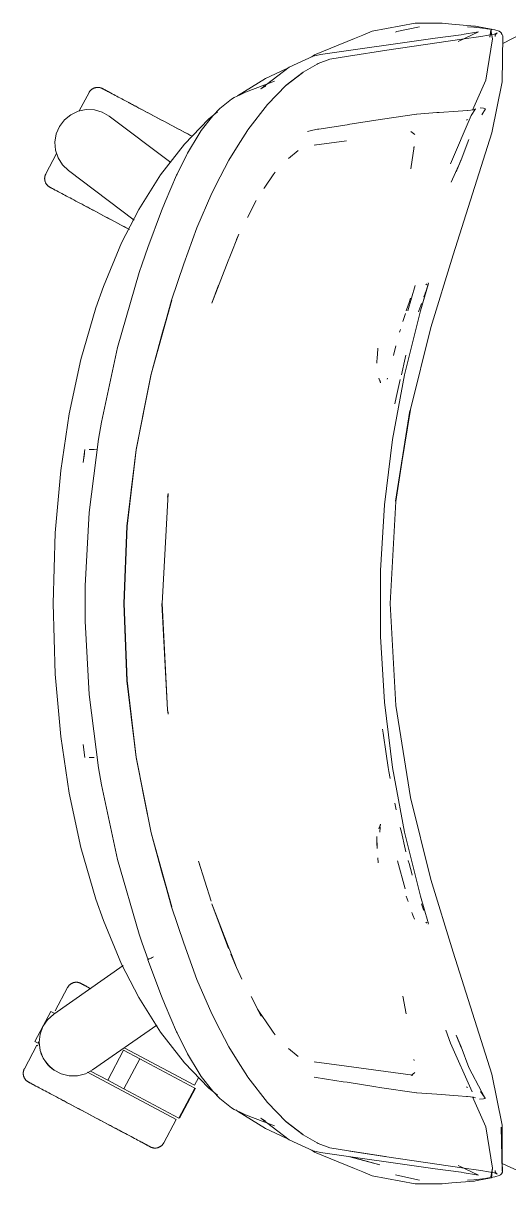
# Model space of a CAD drawing. Header units: millimetres. Extents: x 155927 to 326028, y -36033 to 97293.
# Drawn here: x 191393.4 to 191593.3, y 10893.4 to 11371.3 of the extents above; entities that cross this region are included whole.
import ezdxf

# ---------------------------------------------------------------- set-up
doc = ezdxf.new("R2010")
doc.units = ezdxf.units.MM
doc.header["$MEASUREMENT"] = 0
doc.layers.add('G-IMPT', color=8, linetype='CONTINUOUS', lineweight=9)
doc.layers.add('I-FURN', color=8, linetype='CONTINUOUS', lineweight=9)

msp = doc.modelspace()

# ---------------------------------------------------------------- linework, layer by layer
at = {"layer": 'G-IMPT'}
for p, q in [((191554.71, 11371.22), (191537.02, 11367.98)), ((191556.58, 11369.81), (191547.27, 11367.77)), ((191554.71, 11371.22), (191561.68, 11371.25)), ((191561.68, 11371.25), (191565.85, 11371.25)), ((191569.81, 11370.91), (191565.85, 11371.25)), ((191579.13, 11370.1), (191569.81, 11370.91)), ((191578.96, 11369.59), (191576.37, 11369.8)), ((191583.65, 11369.07), (191578.96, 11369.59)), ((191579.13, 11370.1), (191579.6, 11370.06)), ((191579.6, 11370.06), (191583.85, 11369.25)), ((191584.26, 11368.99), (191583.65, 11369.07)), ((191583.85, 11369.25), (191586.17, 11368.81)), ((191584.26, 11368.99), (191587.54, 11368.46)), ((191585.45, 11365.53), (191586.17, 11368.81)), ((191513.34, 11358.2), (191529.79, 11365)), ((191562.99, 11365.04), (191515.78, 11358.36)), ((191529.79, 11365), (191533.16, 11366.39)), ((191537.02, 11367.98), (191533.16, 11366.39)), ((191573.96, 11364.65), (191543.08, 11360.09)), ((191547.27, 11367.77), (191546.7, 11367.62)), ((191562.99, 11365.04), (191573.66, 11366.48)), ((191580.84, 11367.67), (191572.44, 11363.68)), ((191574.95, 11366.69), (191573.66, 11366.48)), ((191581.81, 11365.76), (191573.96, 11364.65)), ((191574.95, 11366.69), (191579.98, 11367.53)), ((191580.84, 11367.67), (191579.98, 11367.53)), ((191588.08, 11366.87), (191581.81, 11365.76)), ((191583.91, 11347.77), (191586.62, 11364.82)), ((191585.45, 11365.53), (191585.94, 11368.4)), ((191585.94, 11368.4), (191586.62, 11364.82)), ((191587.46, 11366.7), (191588.55, 11367.26)), ((191587.46, 11366.7), (191588.08, 11366.87)), ((191589.41, 11367.91), (191587.54, 11368.46)), ((191587.65, 11365.83), (191587.73, 11366.32)), ((191588.05, 11366.86), (191587.73, 11366.32)), ((191588.05, 11366.86), (191588.55, 11367.26)), ((191589.41, 11367.91), (191589.94, 11367.59)), ((191589.94, 11367.59), (191590.32, 11367.09)), ((191590.92, 11366.05), (191590.32, 11367.09)), ((191590.45, 11366.47), (191590.32, 11367.09)), ((191590.32, 11367.09), (191590.34, 11367.02)), ((191590.45, 11366.47), (191590.34, 11367.02)), ((191590.54, 11347.07), (191590.92, 11366.05)), ((191590.86, 11362.87), (191598.76, 11367.01)), ((191543.08, 11360.09), (191527.32, 11357.7)), ((191509.42, 11356.15), (191502.9, 11353.11)), ((191508.6, 11351.15), (191514.43, 11354.43)), ((191509.42, 11356.15), (191512.78, 11357.72)), ((191512.17, 11357.43), (191513.34, 11358.2)), ((191515.78, 11358.36), (191512.78, 11357.72)), ((191514.43, 11354.43), (191514.85, 11354.65)), ((191519.65, 11356.4), (191514.85, 11354.65)), ((191519.65, 11356.4), (191527.32, 11357.7)), ((191491.19, 11344.17), (191502.9, 11353.11)), ((191501.71, 11352.44), (191493.08, 11348.46)), ((191501.42, 11345.42), (191508.37, 11350.82)), ((191508.6, 11351.15), (191501.63, 11345.73)), ((191508.37, 11350.82), (191505, 11348.23)), ((191493.08, 11348.46), (191481.63, 11341.34)), ((191496.85, 11347.4), (191484.94, 11342.89)), ((191491.19, 11344.17), (191493.23, 11345.33)), ((191493.9, 11337.83), (191501.63, 11345.73)), ((191501.42, 11345.42), (191505, 11348.23)), ((191583.91, 11347.77), (191578.3, 11335.42)), ((191590.54, 11347.07), (191586.34, 11326.11)), ((191479.14, 11340.03), (191474.28, 11336.17)), ((191479.14, 11340.03), (191480.28, 11340.65)), ((191480.28, 11340.65), (191482.71, 11341.82)), ((191482.71, 11341.82), (191484.94, 11342.89)), ((191474.28, 11336.17), (191471.38, 11333.15)), ((191493.9, 11337.83), (191485.88, 11327.39)), ((191572.49, 11335.05), (191576.37, 11335.34)), ((191576.45, 11335.35), (191576.37, 11335.34)), ((191576.45, 11335.35), (191578.83, 11335.65)), ((191579.56, 11335.94), (191577.8, 11333.27)), ((191578.84, 11335.65), (191578.83, 11335.65)), ((191578.84, 11335.65), (191579.56, 11335.94)), ((191581.48, 11336.41), (191582.83, 11336.24)), ((191582.18, 11333.48), (191583.71, 11335.96)), ((191583.77, 11335.94), (191582.18, 11333.48)), ((191583.71, 11335.96), (191582.22, 11333.49)), ((191582.83, 11336.24), (191583.71, 11335.96)), ((191583.77, 11335.94), (191583.71, 11335.96)), ((191469.71, 11331.73), (191459.75, 11321.43)), ((191471.38, 11333.15), (191466.67, 11327.01)), ((191469.71, 11331.73), (191473.39, 11334.73)), ((191541.25, 11331.76), (191527.9, 11329.64)), ((191541.25, 11331.76), (191555.32, 11333.79)), ((191555.4, 11333.8), (191555.32, 11333.79)), ((191555.4, 11333.8), (191563.65, 11334.42)), ((191563.65, 11334.42), (191564.63, 11334.49)), ((191564.63, 11334.49), (191572.49, 11335.05)), ((191577.8, 11333.27), (191569.37, 11313.29)), ((191576.35, 11331.55), (191575.91, 11331.28)), ((191461.07, 11317.73), (191465.8, 11325.72)), ((191466.67, 11327.01), (191465.8, 11325.72)), ((191481.82, 11321.04), (191485.71, 11327.13)), ((191485.71, 11327.13), (191485.88, 11327.39)), ((191510.44, 11326.71), (191512.6, 11327.17)), ((191512.6, 11327.17), (191514.59, 11327.59)), ((191515.05, 11327.66), (191514.59, 11327.59)), ((191526.78, 11329.47), (191515.05, 11327.66)), ((191526.78, 11329.47), (191527.39, 11329.56)), ((191527.9, 11329.64), (191527.39, 11329.56)), ((191554.67, 11325.41), (191553.03, 11326.69)), ((191570.35, 11275.87), (191586.34, 11326.11)), ((191449.95, 11308.83), (191459.75, 11321.43)), ((191481.82, 11321.04), (191478.06, 11314.81)), ((191526.48, 11322.79), (191513.12, 11321.01)), ((191513.12, 11321.01), (191513.59, 11321.15)), ((191573.66, 11314.93), (191576.92, 11323.4)), ((191460.77, 11317.13), (191456.76, 11309.12)), ((191460.77, 11317.13), (191461.07, 11317.73)), ((191502.62, 11315.51), (191506.53, 11318.84)), ((191554.31, 11320.46), (191552.91, 11311.3)), ((191554.31, 11320.46), (191554.27, 11320.11)), ((191474.49, 11308.02), (191478.06, 11314.81)), ((191572.64, 11312.55), (191569.6, 11305.84)), ((191573.67, 11315.13), (191571.64, 11310.02)), ((191571.65, 11310.03), (191573.67, 11315.13)), ((191573.66, 11314.93), (191571.65, 11310.03)), ((191440.97, 11294.53), (191449.95, 11308.83)), ((191456.54, 11308.67), (191451.77, 11297.72)), ((191456.54, 11308.67), (191456.76, 11309.12)), ((191474.49, 11308.02), (191471.1, 11301.29)), ((191496.35, 11308.87), (191492.86, 11303.74)), ((191496.35, 11308.87), (191497.1, 11309.98)), ((191492.86, 11303.74), (191492.46, 11303.16)), ((191451.77, 11297.72), (191450.29, 11294.04)), ((191464.92, 11287.06), (191471.1, 11301.29)), ((191489.33, 11298.27), (191485.78, 11291.3)), ((191433.88, 11280.76), (191440.97, 11294.53)), ((191444.69, 11278.96), (191450.29, 11294.04)), ((191459.46, 11272.19), (191464.92, 11287.06)), ((191478.43, 11275.1), (191482.15, 11284.43)), ((191482.15, 11284.43), (191481.15, 11282.19)), ((191426.37, 11262.78), (191433.88, 11280.76)), ((191444.69, 11278.96), (191442.35, 11272.14)), ((191471.05, 11255.93), (191477.77, 11273.38)), ((191477.77, 11273.38), (191478.43, 11275.1)), ((191561.17, 11245.9), (191570.35, 11275.87)), ((191441.16, 11268.54), (191432.21, 11237.71)), ((191441.16, 11268.54), (191442.35, 11272.14)), ((191459.46, 11272.19), (191454.46, 11257.27)), ((191556.94, 11252.85), (191560.21, 11264.07)), ((191556.94, 11252.85), (191560.06, 11263.67)), ((191559.12, 11263.53), (191559.73, 11263.92)), ((191559.12, 11263.53), (191559.33, 11263.68)), ((191560, 11263.38), (191560.06, 11263.67)), ((191560.21, 11264.07), (191560.08, 11264.31)), ((191426.37, 11262.78), (191423.29, 11254.05)), ((191471.05, 11255.93), (191473.78, 11263.36)), ((191551.75, 11252.84), (191554.78, 11263.27)), ((191556.94, 11252.85), (191560, 11263.38)), ((191558.32, 11258.63), (191558.67, 11259.6)), ((191558.67, 11259.6), (191559.07, 11260.67)), ((191423.29, 11254.05), (191417.12, 11232.81)), ((191446.07, 11226.77), (191454.46, 11257.27)), ((191446.07, 11226.77), (191454.5, 11257.18)), ((191450.73, 11244.02), (191454.5, 11257.18)), ((191551.86, 11255.14), (191551.09, 11252.84)), ((191551.86, 11255.14), (191552.11, 11255.86)), ((191552.87, 11258.03), (191552.11, 11255.86)), ((191556.31, 11252.85), (191557.05, 11255.07)), ((191557.34, 11255.87), (191557.05, 11255.07)), ((191550.46, 11250.93), (191549.67, 11248.43)), ((191550.4, 11226.53), (191556.94, 11252.85)), ((191550.71, 11251.71), (191550.46, 11250.93)), ((191556.31, 11252.85), (191556.16, 11252.39)), ((191548.68, 11245.14), (191548.35, 11244.02)), ((191561.17, 11245.9), (191552.86, 11212.21)), ((191450.73, 11244.02), (191446.07, 11226.77)), ((191425.55, 11206.92), (191432.21, 11237.71)), ((191539.08, 11233.29), (191539.35, 11237)), ((191539.35, 11237), (191539.39, 11237.48)), ((191546.77, 11238.35), (191545.78, 11234.49)), ((191546.77, 11238.35), (191546.38, 11236.82)), ((191417.12, 11232.81), (191412.3, 11210.44)), ((191538.97, 11231.22), (191538.98, 11231.92)), ((191539.08, 11233.29), (191538.98, 11231.92)), ((191549.08, 11226.52), (191550.63, 11233.27)), ((191550.63, 11233.27), (191550.97, 11234.55)), ((191439.9, 11195.64), (191446.11, 11226.89)), ((191446.11, 11226.89), (191439.9, 11195.72)), ((191446.07, 11226.77), (191443, 11211.75)), ((191550.4, 11226.53), (191545.46, 11199.86)), ((191540.51, 11223.13), (191539.82, 11225.07)), ((191540.51, 11223.13), (191540.29, 11224.17)), ((191543.18, 11224.73), (191543.31, 11225.14)), ((191546.92, 11217.12), (191548.62, 11224.54)), ((191546.44, 11214.49), (191546.92, 11217.12)), ((191439.9, 11195.64), (191443, 11211.75)), ((191552.86, 11212.21), (191546.6, 11174.47)), ((191546.6, 11174.47), (191552.6, 11211.84)), ((191546.86, 11174.3), (191552.6, 11211.84)), ((191408.81, 11187.03), (191412.3, 11210.44)), ((191424.36, 11200), (191425.55, 11206.92)), ((191420.55, 11169.83), (191424.36, 11200)), ((191545.46, 11199.86), (191542.17, 11172.94)), ((191418.71, 11195.73), (191418.06, 11190.31)), ((191418.63, 11194.08), (191418.06, 11190.31)), ((191420.48, 11195.76), (191422.57, 11195.68)), ((191420.48, 11195.76), (191420.59, 11195.76)), ((191423.81, 11195.64), (191422.57, 11195.68)), ((191436.07, 11164.13), (191439.9, 11195.72)), ((191436.11, 11164.09), (191439.9, 11195.64)), ((191437.95, 11180.17), (191439.9, 11195.64)), ((191406.55, 11161.45), (191408.81, 11187.03)), ((191437.95, 11180.17), (191436.11, 11164.09)), ((191450.57, 11132.31), (191453.07, 11177.65)), ((191453.07, 11177.65), (191452.84, 11176.04)), ((191453.12, 11177.59), (191453.07, 11177.34)), ((191452.84, 11176.04), (191453.07, 11177.34)), ((191540.51, 11145.87), (191542.17, 11172.94)), ((191546.86, 11174.3), (191544.5, 11132.31)), ((191418.94, 11139.62), (191420.55, 11169.83)), ((191434.74, 11132.31), (191436.07, 11164.13)), ((191436.11, 11164.09), (191434.97, 11132.31)), ((191436.11, 11164.09), (191435.44, 11149.2)), ((191405.7, 11132.31), (191406.55, 11161.45)), ((191435.44, 11149.2), (191434.97, 11132.31)), ((191540.51, 11118.75), (191540.51, 11145.87)), ((191418.94, 11139.62), (191418.84, 11132.31)), ((191406.55, 11103.17), (191405.7, 11132.31)), ((191418.94, 11125), (191418.84, 11132.31)), ((191436.07, 11100.5), (191434.74, 11132.31)), ((191435.44, 11115.43), (191434.97, 11132.31)), ((191436.11, 11100.54), (191434.97, 11132.31)), ((191450.51, 11132.31), (191452.84, 11088.59)), ((191450.57, 11132.31), (191452.84, 11088.59)), ((191546.86, 11090.33), (191544.5, 11132.31)), ((191418.94, 11125), (191420.55, 11094.8)), ((191435.44, 11115.43), (191436.11, 11100.54)), ((191540.51, 11118.75), (191542.17, 11091.68)), ((191408.81, 11077.6), (191406.55, 11103.17)), ((191436.07, 11100.5), (191439.9, 11068.9)), ((191436.11, 11100.54), (191439.9, 11068.98)), ((191436.11, 11100.54), (191437.95, 11084.46)), ((191420.55, 11094.8), (191424.36, 11064.63)), ((191545.46, 11064.76), (191542.17, 11091.68)), ((191452.84, 11088.59), (191453.1, 11086.81)), ((191452.84, 11088.59), (191453.07, 11087.28)), ((191453.12, 11087.03), (191453.07, 11087.28)), ((191552.86, 11052.41), (191546.86, 11090.33)), ((191439.9, 11068.98), (191437.95, 11084.46)), ((191412.3, 11054.18), (191408.81, 11077.6)), ((191541.55, 11078.91), (191541.36, 11080.57)), ((191542.84, 11070.39), (191541.55, 11078.91)), ((191418.71, 11068.9), (191418.06, 11074.31)), ((191422.57, 11068.94), (191420.48, 11068.87)), ((191420.48, 11068.87), (191420.59, 11068.87)), ((191446.07, 11037.85), (191439.9, 11068.98)), ((191439.9, 11068.98), (191443, 11052.88)), ((191446.07, 11037.85), (191439.9, 11068.9)), ((191542.84, 11070.39), (191543.69, 11064.77)), ((191424.36, 11064.63), (191425.55, 11057.71)), ((191543.69, 11064.77), (191543.94, 11063.14)), ((191544.49, 11060.24), (191543.94, 11063.14)), ((191550.4, 11038.09), (191545.46, 11064.76)), ((191417.12, 11031.82), (191412.3, 11054.18)), ((191432.21, 11026.92), (191425.55, 11057.71)), ((191446.07, 11037.85), (191443, 11052.88)), ((191546.42, 11050.13), (191546.96, 11047.32)), ((191552.86, 11052.41), (191561.17, 11018.73)), ((191540.51, 11041.5), (191539.82, 11039.55)), ((191540.29, 11040.27), (191540.26, 11038.15)), ((191540.29, 11040.45), (191540.51, 11041.5)), ((191548.62, 11040.09), (191549.07, 11038.11)), ((191450.73, 11020.61), (191446.07, 11037.85)), ((191446.07, 11037.85), (191454.46, 11007.36)), ((191446.07, 11037.85), (191454.5, 11007.45)), ((191538.97, 11036.44), (191539.06, 11031.39)), ((191538.97, 11036.44), (191538.98, 11033.66)), ((191540.25, 11038.29), (191540.26, 11038.15)), ((191550.63, 11031.36), (191549.07, 11038.11)), ((191550.4, 11038.09), (191556.94, 11011.78)), ((191423.29, 11010.58), (191417.12, 11031.82)), ((191539.06, 11031.39), (191538.98, 11033.66)), ((191550.63, 11031.36), (191550.96, 11030.06)), ((191432.21, 11026.92), (191441.16, 10996.09)), ((191465.52, 11026.17), (191466.6, 11022.73)), ((191465.52, 11026.17), (191470.78, 11009.68)), ((191539.37, 11027.59), (191539.58, 11025.5)), ((191550.66, 11014.88), (191547.46, 11026.32)), ((191551.93, 11026.34), (191551.88, 11026.52)), ((191552.25, 11025.2), (191551.93, 11026.34)), ((191552.25, 11025.2), (191553.36, 11021.2)), ((191450.73, 11020.61), (191454.5, 11007.45)), ((191553.36, 11021.2), (191553.57, 11020.51)), ((191570.35, 10988.75), (191561.17, 11018.73)), ((191423.29, 11010.58), (191426.37, 11001.84)), ((191551.1, 11011.79), (191551.83, 11009.57)), ((191556.94, 11011.78), (191560.02, 11001.35)), ((191454.46, 11007.36), (191459.46, 10992.44)), ((191471.05, 11008.7), (191477.87, 10990.29)), ((191471.05, 11008.7), (191477.77, 10991.25)), ((191558.1, 11006.58), (191557.36, 11008.68)), ((191558.1, 11006.58), (191558.34, 11005.92)), ((191426.37, 11001.84), (191433.88, 10983.87)), ((191553.82, 11004.02), (191553.44, 11005.04)), ((191553.82, 11004.02), (191554.43, 11002.37)), ((191559.12, 11001.09), (191559.33, 11000.95)), ((191559.12, 11001.09), (191559.73, 11000.71)), ((191560.08, 11001.08), (191560.02, 11001.35)), ((191560.16, 11000.78), (191560.08, 11001.08)), ((191560.21, 11000.55), (191560.16, 11000.78)), ((191441.16, 10996.09), (191442.35, 10992.48)), ((191560.12, 11000.32), (191560.21, 11000.55)), ((191444.76, 10985.55), (191442.35, 10992.48)), ((191464.92, 10977.56), (191459.46, 10992.44)), ((191477.77, 10991.25), (191478.43, 10989.52)), ((191445.99, 10986.34), (191447.04, 10986.76)), ((191445.99, 10986.34), (191446.45, 10986.53)), ((191447.04, 10986.76), (191446.45, 10986.53)), ((191481.15, 10982.44), (191478.43, 10989.52)), ((191481.15, 10982.44), (191478.84, 10987.89)), ((191570.35, 10988.75), (191586.34, 10938.51)), ((191440.97, 10970.09), (191433.88, 10983.87)), ((191444.72, 10985.55), (191444.76, 10985.68)), ((191450.29, 10970.59), (191444.72, 10985.55)), ((191444.76, 10985.68), (191445.16, 10985.95)), ((191444.76, 10985.68), (191444.77, 10985.73)), ((191444.76, 10985.68), (191444.76, 10985.55)), ((191445.16, 10985.95), (191444.77, 10985.73)), ((191445.99, 10986.34), (191445.16, 10985.95)), ((191445.34, 10986.06), (191445.16, 10985.95)), ((191445.99, 10986.34), (191445.34, 10986.06)), ((191483.35, 10977.59), (191481.15, 10982.44)), ((191464.92, 10977.56), (191471.1, 10963.33)), ((191449.95, 10955.8), (191440.97, 10970.09)), ((191451.77, 10966.91), (191450.29, 10970.59)), ((191487.23, 10970.53), (191491.41, 10962.44)), ((191549.63, 10970.64), (191551.05, 10963.39)), ((191456.54, 10955.95), (191451.77, 10966.91)), ((191474.49, 10956.61), (191471.1, 10963.33)), ((191489.9, 10965.22), (191492.46, 10961.46)), ((191489.9, 10965.22), (191491.41, 10962.44)), ((191492.46, 10961.46), (191492.86, 10960.88)), ((191492.86, 10960.88), (191496.35, 10955.75)), ((191449.95, 10955.8), (191459.75, 10943.19)), ((191456.76, 10955.51), (191456.54, 10955.95)), ((191456.54, 10955.95), (191461.07, 10946.9)), ((191456.54, 10955.95), (191460.77, 10947.5)), ((191456.76, 10955.51), (191461.07, 10946.9)), ((191474.49, 10956.61), (191478.06, 10949.82)), ((191496.35, 10955.75), (191497.1, 10954.65)), ((191567.37, 10956.58), (191569.37, 10951.33)), ((191573.66, 10949.7), (191571.65, 10954.6)), ((191571.65, 10954.6), (191573.67, 10949.49)), ((191573.67, 10949.49), (191571.88, 10954.02)), ((191481.82, 10943.59), (191478.06, 10949.82)), ((191502.62, 10949.12), (191506.53, 10945.78)), ((191569.37, 10951.33), (191578.29, 10931.18)), ((191576.92, 10941.23), (191573.66, 10949.7)), ((191461.07, 10946.9), (191460.77, 10947.5)), ((191461.07, 10946.9), (191465.8, 10938.9)), ((191481.82, 10943.59), (191485.71, 10937.49)), ((191526.48, 10941.84), (191513.12, 10943.62)), ((191513.12, 10943.62), (191513.59, 10943.47)), ((191554.31, 10944.17), (191554.27, 10944.51)), ((191469.71, 10932.9), (191459.75, 10943.19)), ((191466.67, 10937.61), (191465.8, 10938.9)), ((191526.48, 10941.84), (191553.81, 10938.1)), ((191554.67, 10939.22), (191553.1, 10937.98)), ((191576.92, 10941.23), (191582.2, 10931.12)), ((191471.38, 10931.48), (191466.67, 10937.61)), ((191485.88, 10937.23), (191485.71, 10937.49)), ((191493.9, 10926.8), (191485.88, 10937.23)), ((191518.29, 10936.48), (191513.22, 10937.23)), ((191518.29, 10936.48), (191525.13, 10935.42)), ((191525.13, 10935.42), (191526.78, 10935.16)), ((191538.56, 10933.29), (191526.78, 10935.16)), ((191553.31, 10938.01), (191553.55, 10938.06)), ((191553.81, 10938.1), (191553.55, 10938.06)), ((191586.34, 10938.51), (191590.54, 10917.56)), ((191473.39, 10929.9), (191469.71, 10932.9)), ((191471.38, 10931.48), (191474.28, 10928.46)), ((191540.11, 10933.05), (191538.56, 10933.29)), ((191555.32, 10930.84), (191540.11, 10933.05)), ((191555.32, 10930.84), (191555.4, 10930.83)), ((191555.4, 10930.83), (191563.65, 10930.21)), ((191572.49, 10929.58), (191563.65, 10930.21)), ((191572.49, 10929.58), (191575.9, 10929.32)), ((191576.27, 10929.28), (191575.9, 10929.32)), ((191575.91, 10933.34), (191576.35, 10933.07)), ((191576.27, 10929.28), (191578.73, 10929)), ((191583.91, 10916.85), (191578.32, 10929.15)), ((191583.55, 10928.66), (191581.71, 10931.37)), ((191583.55, 10928.66), (191582.2, 10931.12)), ((191479.14, 10924.59), (191474.28, 10928.46)), ((191480.28, 10923.98), (191479.14, 10924.59)), ((191501.63, 10918.9), (191493.9, 10926.8)), ((191578.73, 10929), (191578.8, 10928.97)), ((191579.57, 10928.7), (191578.8, 10928.97)), ((191581.3, 10928.22), (191582.83, 10928.39)), ((191582.83, 10928.39), (191583.52, 10928.53)), ((191583.52, 10928.53), (191583.55, 10928.66)), ((191583.55, 10928.66), (191583.58, 10928.83)), ((191480.28, 10923.98), (191482.71, 10922.81)), ((191481.63, 10923.29), (191480.87, 10923.79)), ((191481.63, 10923.29), (191493.08, 10916.16)), ((191482.71, 10922.81), (191484.94, 10921.73)), ((191496.85, 10917.22), (191484.94, 10921.73)), ((191491.19, 10920.46), (191502.84, 10911.54)), ((191491.19, 10920.46), (191493.14, 10919.34)), ((191493.08, 10916.16), (191501.71, 10912.18)), ((191508.37, 10913.81), (191501.42, 10919.2)), ((191501.42, 10919.2), (191505, 10916.39)), ((191501.63, 10918.9), (191508.6, 10913.48)), ((191508.37, 10913.81), (191505, 10916.39)), ((191583.91, 10916.85), (191586.62, 10899.81)), ((191590.1, 10916.67), (191590.68, 10898.22)), ((191590.1, 10916.67), (191590.58, 10898.69)), ((191590.54, 10917.56), (191590.58, 10898.69)), ((191502.84, 10911.54), (191509.42, 10908.48)), ((191508.6, 10913.48), (191514.43, 10910.19)), ((191514.85, 10909.98), (191514.43, 10910.19)), ((191514.85, 10909.98), (191519.65, 10908.22)), ((191509.42, 10908.48), (191512.78, 10906.91)), ((191512.17, 10907.19), (191513.34, 10906.42)), ((191515.78, 10906.26), (191512.78, 10906.91)), ((191513.34, 10906.42), (191529.79, 10899.63)), ((191562.99, 10899.59), (191515.78, 10906.26)), ((191519.65, 10908.22), (191527.32, 10906.92)), ((191542.48, 10904.63), (191527.32, 10906.92)), ((191542.48, 10904.63), (191527.89, 10906.86)), ((191543.08, 10904.53), (191527.89, 10906.86)), ((191540.2, 10901.13), (191527.25, 10904.64)), ((191540.2, 10901.13), (191528.31, 10904.49)), ((191543.08, 10904.53), (191573.96, 10899.98)), ((191572.41, 10900.96), (191580.84, 10896.96)), ((191598.74, 10898.09), (191590.57, 10901.66)), ((191529.79, 10899.63), (191533.16, 10898.23)), ((191537.02, 10896.64), (191533.16, 10898.23)), ((191554.71, 10893.4), (191537.02, 10896.64)), ((191547.27, 10896.86), (191546.7, 10897.01)), ((191556.58, 10894.81), (191547.27, 10896.86)), ((191562.99, 10899.59), (191573.66, 10898.15)), ((191574.95, 10897.93), (191573.66, 10898.15)), ((191573.96, 10899.98), (191581.81, 10898.86)), ((191579.98, 10897.1), (191574.95, 10897.93)), ((191580.84, 10896.96), (191579.98, 10897.1)), ((191588.08, 10897.76), (191581.81, 10898.86)), ((191584.26, 10895.63), (191583.65, 10895.56)), ((191583.85, 10895.37), (191586.17, 10895.82)), ((191584.26, 10895.63), (191587.54, 10896.17)), ((191585.94, 10896.23), (191586.62, 10899.81)), ((191585.94, 10896.23), (191586.56, 10899.77)), ((191586.56, 10899.77), (191586.17, 10895.82)), ((191587.46, 10897.92), (191588.55, 10897.37)), ((191587.46, 10897.92), (191588.08, 10897.76)), ((191587.54, 10896.17), (191589.41, 10896.72)), ((191587.73, 10898.3), (191587.65, 10898.8)), ((191587.73, 10898.3), (191588.05, 10897.76)), ((191588.05, 10897.76), (191588.55, 10897.37)), ((191589.94, 10897.04), (191589.41, 10896.72)), ((191589.94, 10897.04), (191590.32, 10897.53)), ((191590.71, 10898.11), (191590.32, 10897.53)), ((191590.71, 10898.11), (191590.52, 10898.97)), ((191590.52, 10898.97), (191590.55, 10898.86)), ((191590.58, 10898.69), (191590.55, 10898.86)), ((191590.68, 10898.22), (191590.58, 10898.69)), ((191554.71, 10893.4), (191561.68, 10893.38)), ((191565.85, 10893.37), (191561.68, 10893.38)), ((191569.81, 10893.72), (191565.85, 10893.37)), ((191569.81, 10893.72), (191579.13, 10894.52)), ((191578.96, 10895.04), (191576.37, 10894.83)), ((191578.96, 10895.04), (191583.65, 10895.56)), ((191579.13, 10894.52), (191579.6, 10894.56)), ((191583.85, 10895.37), (191579.6, 10894.56))]:
    msp.add_line(p, q, dxfattribs=at)
at = {"layer": 'I-FURN'}
for p, q in [((191423.39, 11344.78), (191423.55, 11344.8)), ((191423.55, 11344.8), (191423.71, 11344.82)), ((191423.71, 11344.82), (191423.87, 11344.83)), ((191423.87, 11344.83), (191424.03, 11344.83)), ((191424.03, 11344.83), (191424.19, 11344.83)), ((191424.19, 11344.83), (191424.35, 11344.82)), ((191424.35, 11344.82), (191424.51, 11344.8)), ((191424.51, 11344.8), (191424.67, 11344.78)), ((191420.48, 11342.69), (191416.45, 11335.11)), ((191420.48, 11342.69), (191420.56, 11342.83)), ((191420.56, 11342.83), (191420.64, 11342.97)), ((191420.64, 11342.97), (191420.73, 11343.1)), ((191420.73, 11343.1), (191420.82, 11343.23)), ((191420.82, 11343.23), (191420.92, 11343.36)), ((191420.92, 11343.36), (191421.03, 11343.48)), ((191421.03, 11343.48), (191421.14, 11343.6)), ((191421.14, 11343.6), (191421.25, 11343.72)), ((191421.25, 11343.72), (191421.37, 11343.82)), ((191421.37, 11343.82), (191421.5, 11343.93)), ((191421.5, 11343.93), (191421.62, 11344.03)), ((191421.62, 11344.03), (191421.75, 11344.12)), ((191421.75, 11344.12), (191421.89, 11344.21)), ((191421.89, 11344.21), (191422.03, 11344.29)), ((191422.03, 11344.29), (191422.17, 11344.37)), ((191422.17, 11344.37), (191422.31, 11344.44)), ((191422.31, 11344.44), (191422.46, 11344.51)), ((191422.46, 11344.51), (191422.61, 11344.57)), ((191422.61, 11344.57), (191422.76, 11344.62)), ((191422.76, 11344.62), (191422.91, 11344.67)), ((191422.91, 11344.67), (191423.07, 11344.71)), ((191423.07, 11344.71), (191423.23, 11344.75)), ((191423.23, 11344.75), (191423.39, 11344.78)), ((191424.67, 11344.78), (191424.83, 11344.75)), ((191424.83, 11344.75), (191424.99, 11344.72)), ((191424.99, 11344.72), (191425.14, 11344.68)), ((191425.14, 11344.68), (191425.3, 11344.63)), ((191425.3, 11344.63), (191425.45, 11344.57)), ((191425.45, 11344.57), (191425.6, 11344.52)), ((191425.6, 11344.52), (191425.75, 11344.45)), ((191425.75, 11344.45), (191425.89, 11344.38)), ((191425.89, 11344.38), (191425.93, 11344.36)), ((191425.93, 11344.36), (191425.95, 11344.35)), ((191425.98, 11344.33), (191425.93, 11344.36)), ((191425.93, 11344.36), (191425.93, 11344.36)), ((191425.95, 11344.35), (191426.01, 11344.32)), ((191426.06, 11344.29), (191425.98, 11344.33)), ((191426.01, 11344.32), (191426.11, 11344.26)), ((191426.18, 11344.22), (191426.06, 11344.29)), ((191426.11, 11344.26), (191426.25, 11344.19)), ((191426.34, 11344.14), (191426.18, 11344.22)), ((191426.25, 11344.19), (191426.43, 11344.09)), ((191426.54, 11344.03), (191426.34, 11344.14)), ((191426.43, 11344.09), (191426.65, 11343.98)), ((191426.78, 11343.9), (191426.54, 11344.03)), ((191426.65, 11343.98), (191426.91, 11343.84)), ((191427.06, 11343.76), (191426.78, 11343.9)), ((191426.91, 11343.84), (191427.2, 11343.68)), ((191427.38, 11343.59), (191427.06, 11343.76)), ((191427.2, 11343.68), (191427.54, 11343.5)), ((191427.74, 11343.4), (191427.38, 11343.59)), ((191427.54, 11343.5), (191427.91, 11343.3)), ((191428.13, 11343.19), (191427.74, 11343.4)), ((191427.91, 11343.3), (191428.32, 11343.09)), ((191428.56, 11342.96), (191428.13, 11343.19)), ((191428.32, 11343.09), (191428.77, 11342.85)), ((191429.03, 11342.71), (191428.56, 11342.96)), ((191428.77, 11342.85), (191429.25, 11342.59)), ((191429.53, 11342.45), (191429.03, 11342.71)), ((191429.25, 11342.59), (191429.77, 11342.32)), ((191430.06, 11342.16), (191429.53, 11342.45)), ((191429.77, 11342.32), (191430.32, 11342.02)), ((191430.63, 11341.86), (191430.06, 11342.16)), ((191430.32, 11342.02), (191430.9, 11341.71)), ((191431.23, 11341.54), (191430.63, 11341.86)), ((191431.87, 11341.2), (191431.23, 11341.54)), ((191432.53, 11340.85), (191431.87, 11341.2)), ((191433.22, 11340.48), (191432.53, 11340.85)), ((191433.95, 11340.1), (191433.22, 11340.48)), ((191434.7, 11339.7), (191433.95, 11340.1)), ((191415.99, 11335.02), (191419.29, 11335.69)), ((191419.29, 11335.69), (191422.67, 11335.55)), ((191422.67, 11335.55), (191425.9, 11334.6)), ((191435.47, 11339.28), (191434.7, 11339.7)), ((191436.27, 11338.86), (191435.47, 11339.28)), ((191437.1, 11338.42), (191436.27, 11338.86)), ((191436.65, 11338.66), (191437.48, 11338.21)), ((191437.94, 11337.97), (191437.1, 11338.42)), ((191437.48, 11338.21), (191438.34, 11337.76)), ((191438.81, 11337.51), (191437.94, 11337.97)), ((191438.34, 11337.76), (191439.22, 11337.29)), ((191439.7, 11337.04), (191438.81, 11337.51)), ((191439.22, 11337.29), (191440.11, 11336.82)), ((191440.61, 11336.55), (191439.7, 11337.04)), ((191440.11, 11336.82), (191441.03, 11336.33)), ((191441.53, 11336.06), (191440.61, 11336.55)), ((191441.03, 11336.33), (191441.96, 11335.84)), ((191442.47, 11335.57), (191441.53, 11336.06)), ((191441.96, 11335.84), (191442.9, 11335.33)), ((191443.42, 11335.06), (191442.47, 11335.57)), ((191442.9, 11335.33), (191443.86, 11334.82)), ((191408.29, 11328.75), (191410.32, 11331.44)), ((191410.32, 11331.44), (191412.94, 11333.57)), ((191412.94, 11333.57), (191415.99, 11335.02)), ((191425.9, 11334.6), (191428.82, 11332.91)), ((191428.82, 11332.91), (191454.14, 11313.84)), ((191444.38, 11334.55), (191443.42, 11335.06)), ((191443.86, 11334.82), (191444.83, 11334.31)), ((191445.35, 11334.03), (191444.38, 11334.55)), ((191444.83, 11334.31), (191445.81, 11333.79)), ((191446.34, 11333.51), (191445.35, 11334.03)), ((191445.81, 11333.79), (191446.79, 11333.26)), ((191447.33, 11332.98), (191446.34, 11333.51)), ((191446.79, 11333.26), (191447.79, 11332.74)), ((191448.33, 11332.45), (191447.33, 11332.98)), ((191447.79, 11332.74), (191448.79, 11332.2)), ((191449.33, 11331.92), (191448.33, 11332.45)), ((191448.79, 11332.2), (191449.79, 11331.67)), ((191450.33, 11331.38), (191449.33, 11331.92)), ((191449.79, 11331.67), (191450.79, 11331.14)), ((191451.34, 11330.85), (191450.33, 11331.38)), ((191450.79, 11331.14), (191451.8, 11330.6)), ((191452.34, 11330.31), (191451.34, 11330.85)), ((191451.8, 11330.6), (191452.8, 11330.07)), ((191406.97, 11325.65), (191408.29, 11328.75)), ((191453.35, 11329.78), (191452.34, 11330.31)), ((191452.8, 11330.07), (191453.81, 11329.54)), ((191454.34, 11329.25), (191453.35, 11329.78)), ((191453.81, 11329.54), (191454.8, 11329.01)), ((191455.34, 11328.72), (191454.34, 11329.25)), ((191454.8, 11329.01), (191455.79, 11328.48)), ((191456.33, 11328.2), (191455.34, 11328.72)), ((191455.79, 11328.48), (191456.78, 11327.96)), ((191457.3, 11327.68), (191456.33, 11328.2)), ((191456.78, 11327.96), (191457.75, 11327.44)), ((191458.27, 11327.16), (191457.3, 11327.68)), ((191457.75, 11327.44), (191458.72, 11326.93)), ((191459.23, 11326.65), (191458.27, 11327.16)), ((191458.72, 11326.93), (191459.67, 11326.42)), ((191460.17, 11326.15), (191459.23, 11326.65)), ((191459.67, 11326.42), (191460.6, 11325.92)), ((191461.1, 11325.66), (191460.17, 11326.15)), ((191460.6, 11325.92), (191461.53, 11325.43)), ((191406.42, 11322.32), (191406.97, 11325.65)), ((191406.69, 11318.96), (191406.42, 11322.32)), ((191462.02, 11325.17), (191461.1, 11325.66)), ((191461.53, 11325.43), (191462.43, 11324.95)), ((191462.91, 11324.69), (191462.02, 11325.17)), ((191407.14, 11317.6), (191402.67, 11309.19)), ((191407.75, 11315.76), (191406.69, 11318.96)), ((191409.55, 11312.9), (191407.75, 11315.76)), ((191411.98, 11310.56), (191409.55, 11312.9)), ((191402.19, 11307.29), (191402.2, 11307.45)), ((191402.2, 11307.13), (191402.19, 11307.29)), ((191402.2, 11307.45), (191402.21, 11307.62)), ((191402.21, 11306.97), (191402.2, 11307.13)), ((191402.21, 11307.62), (191402.22, 11307.78)), ((191402.22, 11306.81), (191402.21, 11306.97)), ((191402.22, 11307.78), (191402.24, 11307.94)), ((191402.25, 11306.65), (191402.22, 11306.81)), ((191402.24, 11307.94), (191402.27, 11308.09)), ((191402.28, 11306.49), (191402.25, 11306.65)), ((191402.27, 11308.09), (191402.31, 11308.25)), ((191402.31, 11308.25), (191402.35, 11308.41)), ((191402.35, 11308.41), (191402.4, 11308.56)), ((191402.4, 11308.56), (191402.45, 11308.71)), ((191402.45, 11308.71), (191402.51, 11308.86)), ((191402.51, 11308.86), (191402.57, 11309.01)), ((191402.57, 11309.01), (191402.65, 11309.16)), ((191402.65, 11309.16), (191402.67, 11309.19)), ((191439.05, 11290.17), (191411.98, 11310.56)), ((191402.31, 11306.34), (191402.28, 11306.49)), ((191402.35, 11306.18), (191402.31, 11306.34)), ((191402.4, 11306.03), (191402.35, 11306.18)), ((191402.46, 11305.87), (191402.4, 11306.03)), ((191402.52, 11305.72), (191402.46, 11305.87)), ((191402.58, 11305.58), (191402.52, 11305.72)), ((191402.65, 11305.43), (191402.58, 11305.58)), ((191402.73, 11305.29), (191402.65, 11305.43)), ((191402.81, 11305.15), (191402.73, 11305.29)), ((191402.9, 11305.02), (191402.81, 11305.15)), ((191403, 11304.89), (191402.9, 11305.02)), ((191403.1, 11304.76), (191403, 11304.89)), ((191403.2, 11304.64), (191403.1, 11304.76)), ((191403.31, 11304.52), (191403.2, 11304.64)), ((191403.42, 11304.4), (191403.31, 11304.52)), ((191403.54, 11304.29), (191403.42, 11304.4)), ((191403.66, 11304.19), (191403.54, 11304.29)), ((191403.79, 11304.09), (191403.66, 11304.19)), ((191403.92, 11304), (191403.79, 11304.09)), ((191404.05, 11303.91), (191403.92, 11304)), ((191404.19, 11303.82), (191404.05, 11303.91)), ((191404.33, 11303.74), (191404.19, 11303.82)), ((191404.34, 11303.74), (191404.33, 11303.74)), ((191404.33, 11303.74), (191404.35, 11303.73)), ((191404.38, 11303.72), (191404.34, 11303.74)), ((191404.35, 11303.73), (191404.41, 11303.7)), ((191404.46, 11303.67), (191404.38, 11303.72)), ((191404.41, 11303.7), (191404.51, 11303.65)), ((191404.58, 11303.61), (191404.46, 11303.67)), ((191404.51, 11303.65), (191404.65, 11303.57)), ((191404.75, 11303.52), (191404.58, 11303.61)), ((191404.65, 11303.57), (191404.83, 11303.48)), ((191404.95, 11303.42), (191404.75, 11303.52)), ((191404.83, 11303.48), (191405.05, 11303.36)), ((191405.19, 11303.29), (191404.95, 11303.42)), ((191405.05, 11303.36), (191405.31, 11303.22)), ((191405.47, 11303.14), (191405.19, 11303.29)), ((191405.31, 11303.22), (191405.61, 11303.06)), ((191405.79, 11302.97), (191405.47, 11303.14)), ((191405.61, 11303.06), (191405.94, 11302.89)), ((191406.14, 11302.78), (191405.79, 11302.97)), ((191405.94, 11302.89), (191406.32, 11302.69)), ((191406.53, 11302.57), (191406.14, 11302.78)), ((191406.32, 11302.69), (191406.73, 11302.47)), ((191406.96, 11302.34), (191406.53, 11302.57)), ((191406.73, 11302.47), (191407.17, 11302.23)), ((191407.43, 11302.1), (191406.96, 11302.34)), ((191407.17, 11302.23), (191407.66, 11301.98)), ((191407.93, 11301.83), (191407.43, 11302.1)), ((191407.66, 11301.98), (191408.17, 11301.7)), ((191408.47, 11301.55), (191407.93, 11301.83)), ((191408.17, 11301.7), (191408.72, 11301.41)), ((191409.03, 11301.24), (191408.47, 11301.55)), ((191408.72, 11301.41), (191409.31, 11301.1)), ((191409.31, 11301.1), (191409.92, 11300.77)), ((191409.92, 11300.77), (191410.57, 11300.43)), ((191410.57, 11300.43), (191411.25, 11300.07)), ((191411.25, 11300.07), (191411.96, 11299.69)), ((191411.96, 11299.69), (191412.69, 11299.3)), ((191412.69, 11299.3), (191413.45, 11298.89)), ((191413.45, 11298.89), (191414.24, 11298.47)), ((191414.24, 11298.47), (191415.05, 11298.04)), ((191415.05, 11298.04), (191415.89, 11297.6)), ((191415.89, 11297.6), (191416.75, 11297.14)), ((191416.75, 11297.14), (191417.62, 11296.68)), ((191417.62, 11296.68), (191418.52, 11296.2)), ((191419.01, 11295.94), (191418.1, 11296.42)), ((191418.52, 11296.2), (191419.43, 11295.71)), ((191419.93, 11295.45), (191419.01, 11295.94)), ((191419.43, 11295.71), (191420.36, 11295.22)), ((191420.87, 11294.95), (191419.93, 11295.45)), ((191420.36, 11295.22), (191421.31, 11294.72)), ((191421.82, 11294.44), (191420.87, 11294.95)), ((191421.31, 11294.72), (191422.26, 11294.21)), ((191422.78, 11293.93), (191421.82, 11294.44)), ((191422.26, 11294.21), (191423.23, 11293.69)), ((191423.76, 11293.41), (191422.78, 11293.93)), ((191423.23, 11293.69), (191424.21, 11293.17)), ((191424.74, 11292.89), (191423.76, 11293.41)), ((191424.21, 11293.17), (191425.2, 11292.65)), ((191425.73, 11292.36), (191424.74, 11292.89)), ((191425.2, 11292.65), (191426.19, 11292.12)), ((191426.73, 11291.83), (191425.73, 11292.36)), ((191426.19, 11292.12), (191427.19, 11291.59)), ((191427.73, 11291.3), (191426.73, 11291.83)), ((191427.19, 11291.59), (191428.19, 11291.06)), ((191428.74, 11290.77), (191427.73, 11291.3)), ((191428.19, 11291.06), (191429.2, 11290.52)), ((191429.74, 11290.23), (191428.74, 11290.77)), ((191429.2, 11290.52), (191430.2, 11289.99)), ((191430.75, 11289.7), (191429.74, 11290.23)), ((191430.2, 11289.99), (191431.21, 11289.45)), ((191431.75, 11289.17), (191430.75, 11289.7)), ((191431.21, 11289.45), (191432.21, 11288.92)), ((191432.75, 11288.63), (191431.75, 11289.17)), ((191432.21, 11288.92), (191433.21, 11288.39)), ((191433.74, 11288.11), (191432.75, 11288.63)), ((191433.21, 11288.39), (191434.2, 11287.86)), ((191434.73, 11287.58), (191433.74, 11288.11)), ((191434.2, 11287.86), (191435.18, 11287.34)), ((191435.71, 11287.06), (191434.73, 11287.58)), ((191435.18, 11287.34), (191436.16, 11286.82)), ((191436.68, 11286.55), (191435.71, 11287.06)), ((191436.16, 11286.82), (191437.12, 11286.31)), ((191405.92, 10963.17), (191434.51, 10983.19)), ((191411.66, 10974.22), (191406.51, 10964.53)), ((191411.66, 10974.22), (191411.74, 10974.36)), ((191411.74, 10974.36), (191411.82, 10974.5)), ((191411.82, 10974.5), (191411.91, 10974.63)), ((191411.91, 10974.63), (191412.01, 10974.76)), ((191412.01, 10974.76), (191412.11, 10974.89)), ((191412.11, 10974.89), (191412.21, 10975.01)), ((191412.21, 10975.01), (191412.32, 10975.13)), ((191412.32, 10975.13), (191412.43, 10975.24)), ((191412.43, 10975.24), (191412.55, 10975.35)), ((191412.55, 10975.35), (191412.68, 10975.46)), ((191412.68, 10975.46), (191412.8, 10975.56)), ((191412.8, 10975.56), (191412.93, 10975.65)), ((191412.93, 10975.65), (191413.07, 10975.74)), ((191413.07, 10975.74), (191413.21, 10975.82)), ((191413.21, 10975.82), (191413.35, 10975.9)), ((191413.35, 10975.9), (191413.49, 10975.97)), ((191413.49, 10975.97), (191413.64, 10976.04)), ((191413.64, 10976.04), (191413.79, 10976.1)), ((191413.79, 10976.1), (191413.94, 10976.15)), ((191413.94, 10976.15), (191414.09, 10976.2)), ((191414.09, 10976.2), (191414.25, 10976.24)), ((191414.25, 10976.24), (191414.41, 10976.28)), ((191414.41, 10976.28), (191414.57, 10976.31)), ((191414.57, 10976.31), (191414.73, 10976.33)), ((191414.73, 10976.33), (191414.89, 10976.34)), ((191414.89, 10976.34), (191415.05, 10976.35)), ((191415.05, 10976.35), (191415.21, 10976.36)), ((191415.21, 10976.36), (191415.37, 10976.36)), ((191415.37, 10976.36), (191415.53, 10976.35)), ((191415.53, 10976.35), (191415.69, 10976.33)), ((191415.69, 10976.33), (191415.85, 10976.31)), ((191415.85, 10976.31), (191416.01, 10976.28)), ((191416.01, 10976.28), (191416.17, 10976.24)), ((191416.17, 10976.24), (191416.32, 10976.2)), ((191416.32, 10976.2), (191416.48, 10976.16)), ((191416.48, 10976.16), (191416.63, 10976.1)), ((191416.63, 10976.1), (191416.78, 10976.04)), ((191416.78, 10976.04), (191416.93, 10975.98)), ((191416.93, 10975.98), (191417.07, 10975.91)), ((191417.07, 10975.91), (191417.11, 10975.89)), ((191417.11, 10975.89), (191417.13, 10975.88)), ((191417.11, 10975.88), (191417.11, 10975.89)), ((191417.16, 10975.86), (191417.11, 10975.88)), ((191417.13, 10975.88), (191417.19, 10975.84)), ((191417.24, 10975.82), (191417.16, 10975.86)), ((191417.19, 10975.84), (191417.29, 10975.79)), ((191417.36, 10975.75), (191417.24, 10975.82)), ((191417.29, 10975.79), (191417.43, 10975.72)), ((191417.52, 10975.67), (191417.36, 10975.75)), ((191417.43, 10975.72), (191417.61, 10975.62)), ((191417.72, 10975.56), (191417.52, 10975.67)), ((191417.61, 10975.62), (191417.83, 10975.5)), ((191417.96, 10975.43), (191417.72, 10975.56)), ((191417.83, 10975.5), (191418.09, 10975.37)), ((191418.24, 10975.28), (191417.96, 10975.43)), ((191418.09, 10975.37), (191418.39, 10975.21)), ((191418.56, 10975.11), (191418.24, 10975.28)), ((191418.39, 10975.21), (191418.72, 10975.03)), ((191418.92, 10974.92), (191418.56, 10975.11)), ((191418.72, 10975.03), (191419.09, 10974.83)), ((191419.31, 10974.72), (191418.92, 10974.92)), ((191419.09, 10974.83), (191419.5, 10974.61)), ((191419.74, 10974.49), (191419.31, 10974.72)), ((191419.5, 10974.61), (191419.95, 10974.38)), ((191420.21, 10974.24), (191419.74, 10974.49)), ((191419.95, 10974.38), (191420.43, 10974.12)), ((191420.71, 10973.97), (191420.21, 10974.24)), ((191420.43, 10974.12), (191420.95, 10973.84)), ((191421.24, 10973.69), (191420.71, 10973.97)), ((191404.76, 10964.33), (191398.19, 10951.97)), ((191403.41, 10960.92), (191405.92, 10963.17)), ((191404.76, 10964.33), (191406.15, 10963.59)), ((191406.15, 10963.59), (191406.07, 10963.64)), ((191400.33, 10954.97), (191401.51, 10958.13)), ((191401.51, 10958.13), (191403.41, 10960.92)), ((191448.4, 10958.75), (191421.97, 10940.25)), ((191399.95, 10951.62), (191400.33, 10954.97)), ((191399, 10950.41), (191393.85, 10940.72)), ((191399.58, 10951.23), (191398.19, 10951.97)), ((191399, 10950.41), (191399.37, 10950.21)), ((191399.49, 10951.27), (191399.58, 10951.23)), ((191399.58, 10951.23), (191399.98, 10951.98)), ((191400.38, 10948.27), (191399.95, 10951.62)), ((191401.6, 10945.12), (191400.38, 10948.27)), ((191434.73, 10948.39), (191428.16, 10936.03)), ((191434.73, 10948.39), (191441.38, 10944.86)), ((191435.2, 10949.28), (191463.9, 10934.02)), ((191403.53, 10942.36), (191401.6, 10945.12)), ((191402.08, 10944.28), (191404.37, 10941.5)), ((191441.38, 10944.86), (191434.8, 10932.5)), ((191441.38, 10944.86), (191464.08, 10932.79)), ((191393.38, 10938.98), (191393.39, 10939.14)), ((191393.38, 10938.82), (191393.38, 10938.98)), ((191393.38, 10938.66), (191393.38, 10938.82)), ((191393.39, 10938.5), (191393.38, 10938.66)), ((191393.39, 10939.14), (191393.4, 10939.3)), ((191393.4, 10939.3), (191393.43, 10939.46)), ((191393.43, 10939.46), (191393.45, 10939.62)), ((191393.45, 10939.62), (191393.49, 10939.78)), ((191393.49, 10939.78), (191393.53, 10939.93)), ((191393.53, 10939.93), (191393.58, 10940.09)), ((191393.58, 10940.09), (191393.63, 10940.24)), ((191393.63, 10940.24), (191393.69, 10940.39)), ((191393.69, 10940.39), (191393.76, 10940.54)), ((191393.76, 10940.54), (191393.83, 10940.68)), ((191393.83, 10940.68), (191393.85, 10940.72)), ((191406.07, 10940.14), (191403.53, 10942.36)), ((191404.37, 10941.5), (191405.79, 10940.34)), ((191409.07, 10938.59), (191406.07, 10940.14)), ((191418.99, 10938.66), (191415.72, 10937.83)), ((191421.97, 10940.25), (191418.99, 10938.66)), ((191419.78, 10939.36), (191456.39, 10919.89)), ((191428.16, 10936.03), (191421.1, 10939.79)), ((191393.41, 10938.34), (191393.39, 10938.5)), ((191393.43, 10938.18), (191393.41, 10938.34)), ((191393.46, 10938.02), (191393.43, 10938.18)), ((191393.49, 10937.86), (191393.46, 10938.02)), ((191393.53, 10937.71), (191393.49, 10937.86)), ((191393.58, 10937.55), (191393.53, 10937.71)), ((191393.64, 10937.4), (191393.58, 10937.55)), ((191393.7, 10937.25), (191393.64, 10937.4)), ((191393.76, 10937.1), (191393.7, 10937.25)), ((191393.83, 10936.96), (191393.76, 10937.1)), ((191393.91, 10936.82), (191393.83, 10936.96)), ((191394, 10936.68), (191393.91, 10936.82)), ((191394.08, 10936.55), (191394, 10936.68)), ((191394.18, 10936.42), (191394.08, 10936.55)), ((191394.28, 10936.29), (191394.18, 10936.42)), ((191394.38, 10936.17), (191394.28, 10936.29)), ((191394.49, 10936.05), (191394.38, 10936.17)), ((191394.6, 10935.93), (191394.49, 10936.05)), ((191394.72, 10935.82), (191394.6, 10935.93)), ((191394.84, 10935.72), (191394.72, 10935.82)), ((191394.97, 10935.62), (191394.84, 10935.72)), ((191395.1, 10935.52), (191394.97, 10935.62)), ((191395.23, 10935.43), (191395.1, 10935.52)), ((191395.37, 10935.35), (191395.23, 10935.43)), ((191395.51, 10935.27), (191395.37, 10935.35)), ((191395.52, 10935.27), (191395.51, 10935.27)), ((191395.51, 10935.27), (191395.53, 10935.26)), ((191395.56, 10935.25), (191395.52, 10935.27)), ((191395.53, 10935.26), (191395.59, 10935.23)), ((191395.64, 10935.2), (191395.56, 10935.25)), ((191395.59, 10935.23), (191395.69, 10935.17)), ((191395.76, 10935.14), (191395.64, 10935.2)), ((191395.69, 10935.17), (191395.83, 10935.1)), ((191395.93, 10935.05), (191395.76, 10935.14)), ((191395.83, 10935.1), (191396.01, 10935)), ((191396.13, 10934.94), (191395.93, 10935.05)), ((191396.01, 10935), (191396.23, 10934.89)), ((191396.37, 10934.82), (191396.13, 10934.94)), ((191396.23, 10934.89), (191396.49, 10934.75)), ((191396.65, 10934.67), (191396.37, 10934.82)), ((191396.49, 10934.75), (191396.79, 10934.59)), ((191396.97, 10934.5), (191396.65, 10934.67)), ((191396.79, 10934.59), (191397.12, 10934.41)), ((191397.32, 10934.31), (191396.97, 10934.5)), ((191397.12, 10934.41), (191397.5, 10934.22)), ((191397.71, 10934.1), (191397.32, 10934.31)), ((191397.5, 10934.22), (191397.91, 10934)), ((191398.14, 10933.87), (191397.71, 10934.1)), ((191397.91, 10934), (191398.35, 10933.76)), ((191398.61, 10933.62), (191398.14, 10933.87)), ((191412.35, 10937.81), (191409.07, 10938.59)), ((191415.72, 10937.83), (191412.35, 10937.81)), ((191434.8, 10932.5), (191428.16, 10936.03)), ((191463.9, 10934.02), (191465.5, 10937.02)), ((191398.35, 10933.76), (191398.84, 10933.5)), ((191399.11, 10933.36), (191398.61, 10933.62)), ((191398.84, 10933.5), (191399.35, 10933.23)), ((191399.65, 10933.07), (191399.11, 10933.36)), ((191399.35, 10933.23), (191399.9, 10932.94)), ((191400.22, 10932.77), (191399.65, 10933.07)), ((191399.9, 10932.94), (191400.49, 10932.63)), ((191400.49, 10932.63), (191401.1, 10932.3)), ((191401.1, 10932.3), (191401.75, 10931.95)), ((191401.75, 10931.95), (191402.43, 10931.59)), ((191402.43, 10931.59), (191403.14, 10931.22)), ((191403.14, 10931.22), (191403.87, 10930.83)), ((191403.87, 10930.83), (191404.63, 10930.42)), ((191404.63, 10930.42), (191405.42, 10930)), ((191405.42, 10930), (191406.23, 10929.57)), ((191406.23, 10929.57), (191407.07, 10929.13)), ((191407.07, 10929.13), (191407.93, 10928.67)), ((191457.51, 10920.43), (191434.8, 10932.5)), ((191464.08, 10932.79), (191457.51, 10920.43)), ((191457.68, 10920.34), (191464.26, 10932.7)), ((191407.93, 10928.67), (191408.8, 10928.2)), ((191408.8, 10928.2), (191409.7, 10927.73)), ((191410.19, 10927.47), (191409.28, 10927.95)), ((191409.7, 10927.73), (191410.61, 10927.24)), ((191411.11, 10926.98), (191410.19, 10927.47)), ((191410.61, 10927.24), (191411.54, 10926.75)), ((191412.05, 10926.48), (191411.11, 10926.98)), ((191411.54, 10926.75), (191412.49, 10926.25)), ((191413, 10925.97), (191412.05, 10926.48)), ((191412.49, 10926.25), (191413.44, 10925.74)), ((191413.96, 10925.46), (191413, 10925.97)), ((191413.44, 10925.74), (191414.41, 10925.22)), ((191414.94, 10924.94), (191413.96, 10925.46)), ((191414.41, 10925.22), (191415.39, 10924.7)), ((191415.92, 10924.42), (191414.94, 10924.94)), ((191415.39, 10924.7), (191416.38, 10924.18)), ((191416.91, 10923.89), (191415.92, 10924.42)), ((191416.38, 10924.18), (191417.37, 10923.65)), ((191417.91, 10923.36), (191416.91, 10923.89)), ((191417.37, 10923.65), (191418.37, 10923.12)), ((191418.91, 10922.83), (191417.91, 10923.36)), ((191418.37, 10923.12), (191419.37, 10922.58)), ((191419.92, 10922.3), (191418.91, 10922.83)), ((191419.37, 10922.58), (191420.38, 10922.05)), ((191420.92, 10921.76), (191419.92, 10922.3)), ((191420.38, 10922.05), (191421.38, 10921.51)), ((191421.93, 10921.23), (191420.92, 10921.76)), ((191421.38, 10921.51), (191422.39, 10920.98)), ((191422.93, 10920.69), (191421.93, 10921.23)), ((191422.39, 10920.98), (191423.39, 10920.45)), ((191423.93, 10920.16), (191422.93, 10920.69)), ((191423.39, 10920.45), (191424.39, 10919.92)), ((191424.92, 10919.63), (191423.93, 10920.16)), ((191424.39, 10919.92), (191425.38, 10919.39)), ((191425.91, 10919.11), (191424.92, 10919.63)), ((191451.24, 10910.21), (191456.39, 10919.89)), ((191425.38, 10919.39), (191426.36, 10918.87)), ((191426.89, 10918.59), (191425.91, 10919.11)), ((191426.36, 10918.87), (191427.34, 10918.35)), ((191427.86, 10918.07), (191426.89, 10918.59)), ((191427.34, 10918.35), (191428.3, 10917.84)), ((191428.82, 10917.56), (191427.86, 10918.07)), ((191428.3, 10917.84), (191429.25, 10917.33)), ((191429.76, 10917.06), (191428.82, 10917.56)), ((191429.25, 10917.33), (191430.19, 10916.83)), ((191430.69, 10916.57), (191429.76, 10917.06)), ((191430.19, 10916.83), (191431.11, 10916.34)), ((191431.6, 10916.08), (191430.69, 10916.57)), ((191431.11, 10916.34), (191432.02, 10915.86)), ((191432.5, 10915.61), (191431.6, 10916.08)), ((191432.02, 10915.86), (191432.9, 10915.39)), ((191433.38, 10915.14), (191432.5, 10915.61)), ((191432.9, 10915.39), (191433.77, 10914.93)), ((191434.23, 10914.68), (191433.38, 10915.14)), ((191433.77, 10914.93), (191434.62, 10914.48)), ((191435.07, 10914.24), (191434.23, 10914.68)), ((191434.62, 10914.48), (191435.44, 10914.04)), ((191435.44, 10914.04), (191436.24, 10913.61)), ((191436.24, 10913.61), (191437.02, 10913.2)), ((191437.02, 10913.2), (191437.77, 10912.8)), ((191437.77, 10912.8), (191438.49, 10912.42)), ((191438.49, 10912.42), (191439.19, 10912.05)), ((191439.19, 10912.05), (191439.85, 10911.7)), ((191439.85, 10911.7), (191440.48, 10911.36)), ((191440.48, 10911.36), (191441.09, 10911.04)), ((191441.4, 10910.87), (191440.81, 10911.18)), ((191441.09, 10911.04), (191441.65, 10910.74)), ((191441.95, 10910.58), (191441.4, 10910.87)), ((191441.65, 10910.74), (191442.19, 10910.45)), ((191442.47, 10910.31), (191441.95, 10910.58)), ((191442.19, 10910.45), (191442.69, 10910.19)), ((191442.95, 10910.05), (191442.47, 10910.31)), ((191442.69, 10910.19), (191443.16, 10909.94)), ((191443.39, 10909.81), (191442.95, 10910.05)), ((191443.16, 10909.94), (191443.59, 10909.71)), ((191451.08, 10909.93), (191450.99, 10909.79)), ((191451.16, 10910.06), (191451.08, 10909.93)), ((191451.24, 10910.21), (191451.16, 10910.06)), ((191443.8, 10909.59), (191443.39, 10909.81)), ((191443.59, 10909.71), (191443.98, 10909.5)), ((191444.18, 10909.4), (191443.8, 10909.59)), ((191443.98, 10909.5), (191444.34, 10909.31)), ((191444.51, 10909.22), (191444.18, 10909.4)), ((191444.34, 10909.31), (191444.65, 10909.14)), ((191444.81, 10909.06), (191444.51, 10909.22)), ((191444.65, 10909.14), (191444.93, 10908.99)), ((191445.07, 10908.92), (191444.81, 10909.06)), ((191444.93, 10908.99), (191445.17, 10908.87)), ((191445.29, 10908.81), (191445.07, 10908.92)), ((191445.17, 10908.87), (191445.37, 10908.76)), ((191445.47, 10908.71), (191445.29, 10908.81)), ((191445.37, 10908.76), (191445.54, 10908.67)), ((191445.61, 10908.64), (191445.47, 10908.71)), ((191445.54, 10908.67), (191445.66, 10908.61)), ((191445.71, 10908.58), (191445.61, 10908.64)), ((191445.66, 10908.61), (191445.74, 10908.56)), ((191445.77, 10908.55), (191445.71, 10908.58)), ((191445.74, 10908.56), (191445.78, 10908.54)), ((191445.79, 10908.54), (191445.77, 10908.55)), ((191445.78, 10908.54), (191445.79, 10908.54)), ((191445.83, 10908.52), (191445.79, 10908.54)), ((191445.97, 10908.45), (191445.83, 10908.52)), ((191446.12, 10908.38), (191445.97, 10908.45)), ((191446.27, 10908.32), (191446.12, 10908.38)), ((191446.42, 10908.27), (191446.27, 10908.32)), ((191446.57, 10908.22), (191446.42, 10908.27)), ((191446.73, 10908.18), (191446.57, 10908.22)), ((191446.89, 10908.15), (191446.73, 10908.18)), ((191447.05, 10908.12), (191446.89, 10908.15)), ((191447.21, 10908.1), (191447.05, 10908.12)), ((191447.37, 10908.08), (191447.21, 10908.1)), ((191447.53, 10908.07), (191447.37, 10908.08)), ((191447.69, 10908.07), (191447.53, 10908.07)), ((191447.85, 10908.07), (191447.69, 10908.07)), ((191448.01, 10908.08), (191447.85, 10908.07)), ((191448.17, 10908.1), (191448.01, 10908.08)), ((191448.33, 10908.12), (191448.17, 10908.1)), ((191448.49, 10908.15), (191448.33, 10908.12)), ((191448.65, 10908.19), (191448.49, 10908.15)), ((191448.8, 10908.23), (191448.65, 10908.19)), ((191448.96, 10908.27), (191448.8, 10908.23)), ((191449.11, 10908.33), (191448.96, 10908.27)), ((191449.26, 10908.39), (191449.11, 10908.33)), ((191449.4, 10908.46), (191449.26, 10908.39)), ((191449.55, 10908.53), (191449.4, 10908.46)), ((191449.69, 10908.6), (191449.55, 10908.53)), ((191449.83, 10908.69), (191449.69, 10908.6)), ((191449.96, 10908.78), (191449.83, 10908.69)), ((191450.09, 10908.87), (191449.96, 10908.78)), ((191450.22, 10908.97), (191450.09, 10908.87)), ((191450.34, 10909.07), (191450.22, 10908.97)), ((191450.46, 10909.18), (191450.34, 10909.07)), ((191450.58, 10909.3), (191450.46, 10909.18)), ((191450.69, 10909.41), (191450.58, 10909.3)), ((191450.79, 10909.54), (191450.69, 10909.41)), ((191450.89, 10909.66), (191450.79, 10909.54)), ((191450.99, 10909.79), (191450.89, 10909.66))]:
    msp.add_line(p, q, dxfattribs=at)
for points in [[(191400.05, 10950.17), (191400.01, 10950.55), (191399.97, 10951.22), (191399.97, 10951.75), (191399.98, 10951.98)], [(191404.02, 10941.84), (191403.61, 10942.24), (191403.25, 10942.66), (191402.92, 10943.08)]]:
    msp.add_open_spline(points, degree=3, dxfattribs=at)
msp.add_open_spline([(191401.31, 10945.68), (191401.24, 10945.83), (191400.95, 10946.47), (191400.72, 10947.1), (191400.58, 10947.57)], degree=3, knots=[-0.5319761, -0.5319761, -0.5319761, -0.5319761, -0.5, -0.4, -0.4, -0.4, -0.4], dxfattribs=at)

doc.saveas('drawing.dxf')
